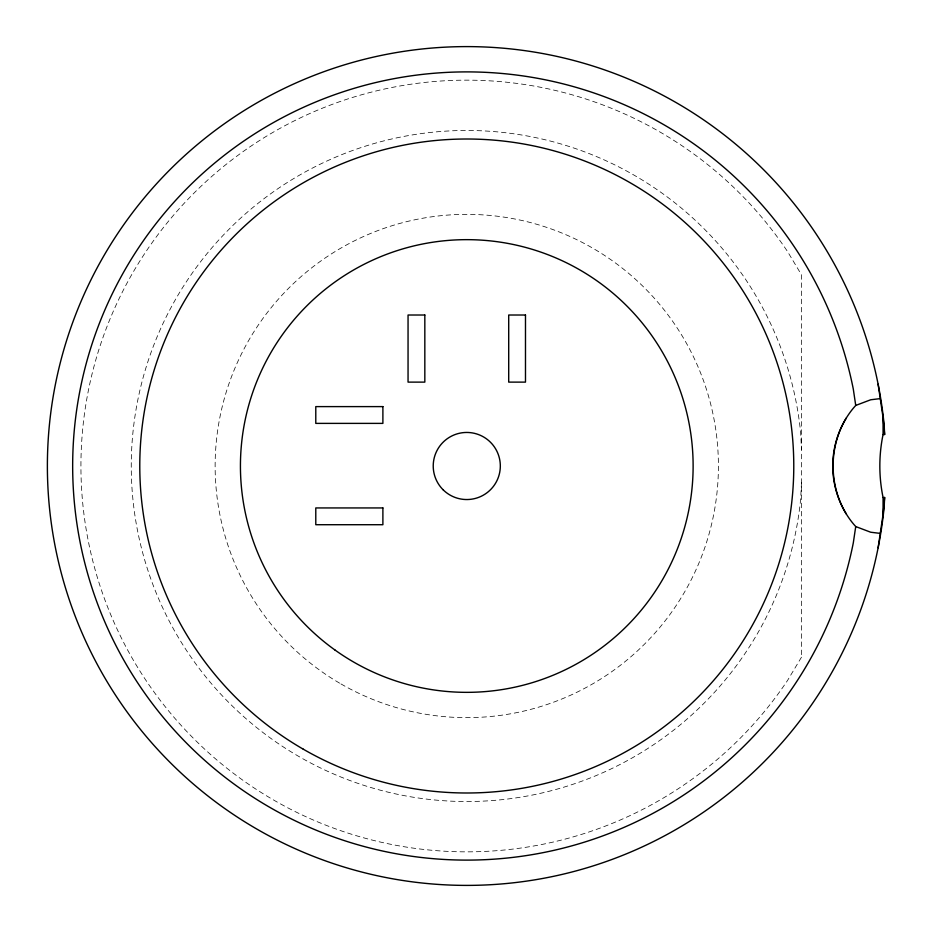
<?xml version="1.0" encoding="UTF-8"?>
<svg xmlns="http://www.w3.org/2000/svg" width="932" height="932" viewBox="0 0 932 932"><rect width="100%" height="100%" fill="white"/><g stroke="black" fill="none" stroke-linecap="round" stroke-linejoin="round"><path stroke-width="0.7" stroke-dasharray="4.66 3.5" d="M801.485 482.438L800.681 498.888A335.52 335.52 0 0 1 289.596 750.924A335.52 335.52 0 0 1 289.596 181.076A335.52 335.52 0 0 1 800.681 433.112L801.485 449.562M801.485 657.188L787.598 680.36A385.848 385.848 0 0 1 212.368 756.097A385.848 385.848 0 0 1 212.368 175.903A385.848 385.848 0 0 1 787.598 251.64L801.485 274.812L801.485 657.188M340.949 683.925A251.64 251.64 0 0 0 718.409 466A251.64 251.64 0 0 0 340.949 248.075A251.64 251.64 0 0 0 340.949 683.925"/><path stroke-width="1.4" d="M883.07 434.51A155.213 155.213 0 0 0 883.07 497.49L884.631 497.49L884.153 507.113A419.4 419.4 0 0 1 245.302 822.152A419.4 419.4 0 0 1 245.302 109.848A419.4 419.4 0 0 1 884.153 424.887L884.631 434.51L883.07 434.51L883.07 417.594L878.119 384.182M884.631 497.49L883.07 514.406L878.119 547.818M855.727 526.557L853.304 542.89A394.108 394.108 0 0 1 247.819 793.691A394.108 394.108 0 0 1 247.819 138.309A394.108 394.108 0 0 1 853.304 389.11L855.727 405.443C825.566 438.576 825.566 493.424 855.727 526.557L870.709 532.23L880.251 533.384M855.727 405.443L870.709 399.77L880.251 398.616M883.07 417.594L884.631 434.51M883.07 497.49L883.07 514.406M846.338 514.033A91.674 91.674 0 0 1 846.338 417.967M424.829 315.016L408.053 315.016L408.053 382.12L424.829 382.12L424.829 315.016M525.485 315.016L508.709 315.016L508.709 382.12L525.485 382.12L525.485 315.016M382.889 406.608L315.785 406.608L315.785 423.384L382.889 423.384L382.889 406.608M382.889 507.94L315.785 507.94L315.785 524.716L382.889 524.716L382.889 507.94M303.273 749.188A327.004 327.004 0 0 0 793.773 466A327.004 327.004 0 0 0 303.273 182.812A327.004 327.004 0 0 0 303.273 749.188M334.938 649.988A226.348 226.348 0 0 0 692.033 488.182A226.348 226.348 0 0 0 373.359 259.83A226.348 226.348 0 0 0 334.938 649.988M443.05 489.719A33.552 33.552 0 0 0 499.179 474.679A33.552 33.552 0 0 0 458.09 433.59A33.552 33.552 0 0 0 443.05 489.719"/></g></svg>
